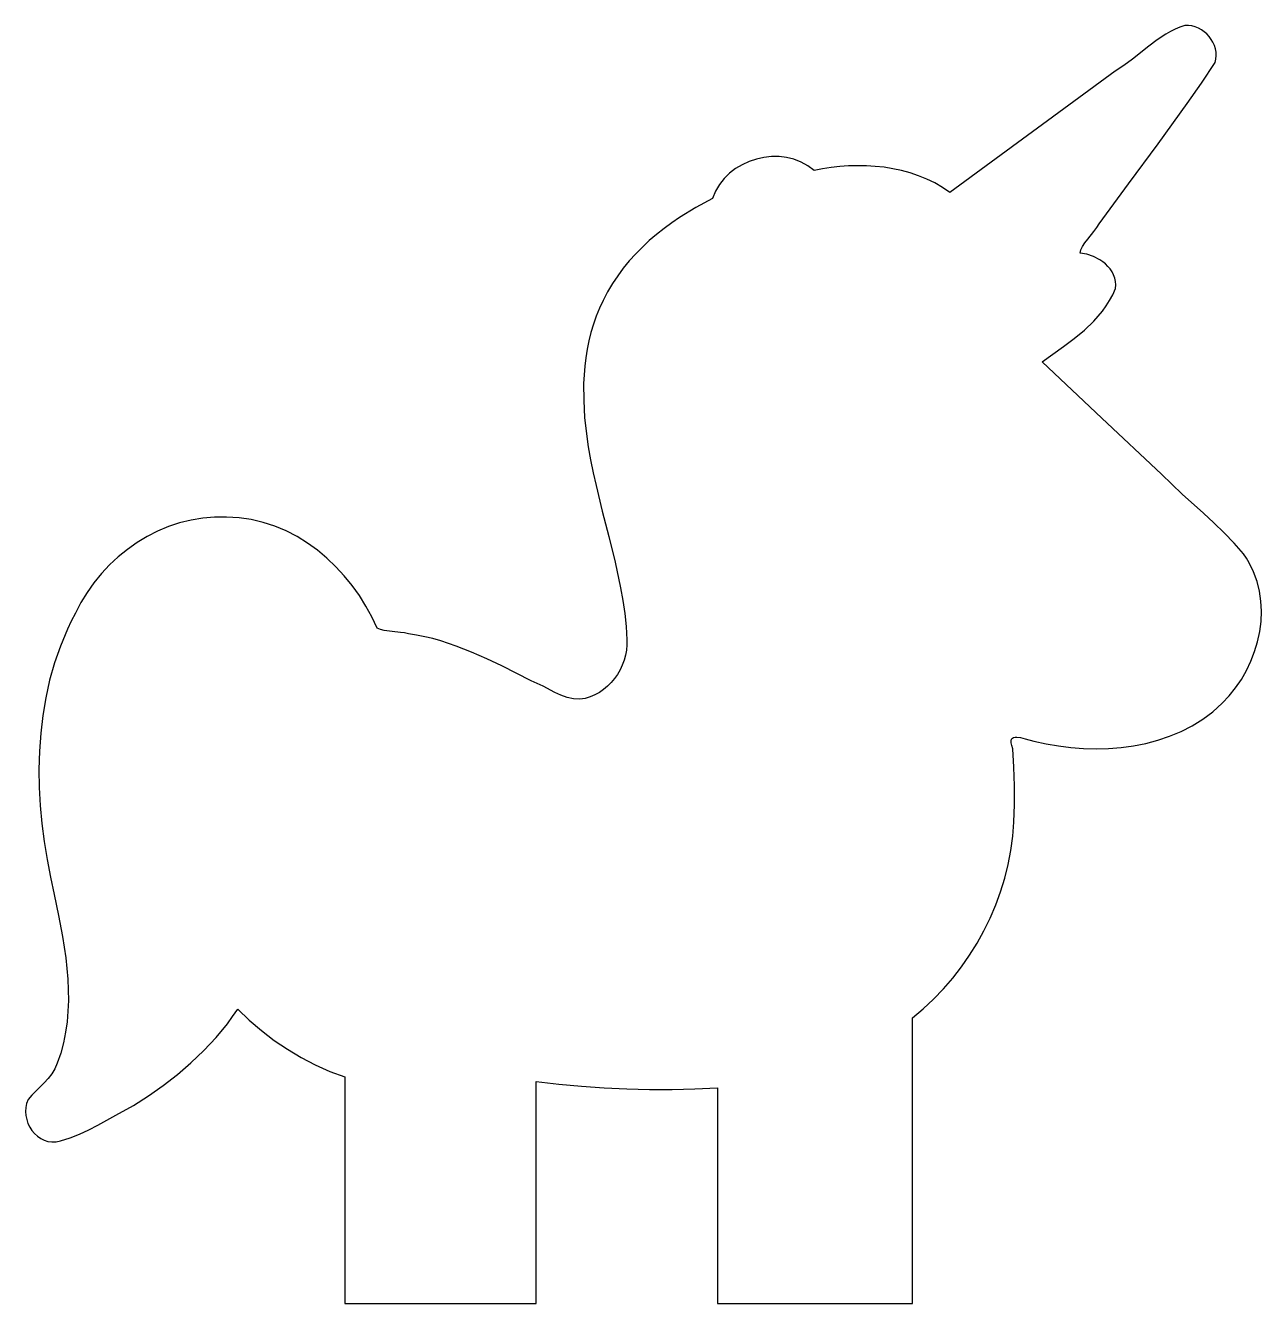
# Model space of a CAD drawing. Extents: x 0 to 68.8, y 0 to 71.1.
import ezdxf

# ---------------------------------------------------------------- set-up
doc = ezdxf.new("R2010")
doc.units = 0
doc.layers.add('Edge.Cuts-disabled', color=7, linetype='CONTINUOUS')

msp = doc.modelspace()

# ---------------------------------------------------------------- linework, layer by layer
at = {"layer": 'Edge.Cuts-disabled', "color": 7}
msp.add_lwpolyline([(64.498364, 71.061701), (64.218583, 70.971692), (63.949411, 70.862644), (63.689536, 70.736684), (63.437864, 70.595938), (62.954427, 70.278596), (62.489364, 69.927632), (61.576521, 69.192916), (61.109599, 68.84319), (60.622989, 68.527894), (51.426849, 61.78405), (51.01188, 62.06416), (50.581489, 62.31208), (50.137099, 62.528883), (49.680568, 62.715652), (49.213536, 62.87348), (48.737646, 63.003429), (48.254646, 63.106591), (47.766286, 63.18405), (47.274099, 63.23689), (46.779942, 63.26618), (46.285458, 63.273016), (45.792177, 63.258469), (45.302067, 63.223622), (44.816661, 63.169558), (44.337599, 63.09736), (43.86663, 63.00811), (43.518052, 63.271179), (43.143443, 63.478575), (42.748489, 63.631963), (42.338442, 63.73296), (41.918771, 63.783218), (41.494833, 63.784355), (41.072099, 63.738024), (40.655927, 63.645865), (40.251677, 63.509507), (39.864927, 63.330591), (39.500927, 63.110747), (39.165146, 62.851627), (38.862943, 62.554871), (38.599786, 62.222086), (38.381036, 61.854947), (38.212052, 61.455072), (37.287724, 60.947321), (36.386693, 60.388743), (35.948646, 60.089307), (35.520989, 59.775947), (35.105146, 59.44815), (34.702536, 59.105479), (34.314911, 58.747494), (33.943583, 58.373979), (33.589974, 57.984166), (33.255833, 57.577947), (32.942474, 57.154666), (32.651536, 56.713994), (32.384443, 56.255494), (32.142614, 55.778838), (31.932943, 55.345822), (31.748318, 54.903619), (31.587864, 54.453541), (31.45038, 53.996463), (31.334771, 53.533479), (31.240052, 53.065682), (31.16513, 52.594166), (31.109021, 52.119916), (31.070411, 51.644135), (31.048427, 51.167697), (31.049849, 50.217557), (31.104755, 49.277916), (31.204396, 48.357416), (31.307536, 47.634776), (31.432989, 46.916072), (31.577255, 46.20076), (31.736286, 45.488072), (32.084427, 44.068166), (32.447661, 42.651322), (32.796349, 41.2324), (33.100739, 39.806479), (33.226958, 39.089307), (33.331083, 38.368526), (33.409177, 37.643369), (33.457739, 36.913291), (33.456646, 36.623447), (33.429083, 36.334916), (33.375927, 36.049776), (33.298489, 35.770104), (33.197536, 35.497869), (33.074161, 35.235369), (32.929568, 34.984463), (32.76463, 34.747447), (32.580333, 34.526182), (32.37788, 34.322963), (32.158146, 34.13976), (31.922333, 33.978651), (31.671318, 33.841713), (31.406193, 33.731026), (31.127943, 33.648775), (30.837661, 33.596932), (30.474864, 33.623729), (30.124755, 33.704885), (29.78438, 33.827932), (29.450896, 33.979963), (28.79388, 34.320994), (28.464661, 34.484619), (28.131177, 34.626916), (26.490333, 35.456416), (25.659521, 35.85465), (24.818427, 36.226963), (23.964318, 36.562416), (23.094349, 36.849744), (22.652693, 36.971916), (22.206005, 37.07801), (21.754177, 37.166385), (21.296661, 37.235838), (21.080864, 37.288666), (20.855005, 37.322463), (20.391911, 37.364135), (19.946427, 37.423088), (19.742333, 37.478322), (19.557271, 37.561229), (19.267755, 38.177885), (18.939083, 38.779447), (18.572786, 39.362635), (18.170724, 39.924057), (17.734536, 40.460213), (17.265974, 40.967932), (16.766786, 41.443604), (16.238614, 41.884166), (15.683208, 42.28601), (15.102208, 42.645854), (14.497474, 42.960416), (13.870755, 43.226088), (13.223583, 43.439807), (12.557708, 43.597963), (11.874989, 43.697385), (11.176958, 43.734572), (10.512614, 43.733697), (9.855489, 43.677479), (9.207989, 43.568432), (8.572739, 43.408854), (7.951927, 43.200932), (7.348155, 42.947072), (6.763721, 42.649682), (6.201107, 42.311057), (5.662697, 41.933385), (5.150942, 41.519291), (4.66826, 41.070854), (4.217055, 40.590479), (3.799757, 40.080572), (3.418792, 39.543322), (3.07658, 38.981244), (2.775525, 38.396526), (2.543322, 37.945682), (2.326836, 37.489479), (1.939824, 36.562416), (1.611983, 35.617525), (1.340821, 34.657322), (1.123853, 33.683776), (0.958566, 32.699182), (0.842464, 31.705838), (0.773066, 30.706041), (0.747855, 29.701869), (0.764338, 28.695729), (0.820032, 27.689697), (0.912421, 26.686072), (1.039022, 25.687151), (1.197332, 24.69501), (1.384844, 23.712166), (1.599077, 22.740588), (1.836147, 21.583838), (2.05458, 20.409807), (2.232719, 19.224729), (2.299908, 18.630057), (2.348908, 18.035057), (2.377007, 17.440494), (2.381502, 16.847135), (2.359671, 16.255854), (2.308822, 15.667307), (2.226244, 15.082369), (2.109235, 14.501916), (1.955071, 13.926604), (1.761061, 13.357197), (1.627022, 13.052369), (1.455511, 12.774557), (1.255541, 12.517854), (1.036135, 12.275916), (0.575075, 11.811729), (0.351447, 11.577119), (0.144444, 11.332666), (0.06191, 11.117963), (0.014408, 10.896151), (0.000003, 10.670729), (0.016727, 10.445307), (0.062664, 10.223494), (0.135847, 10.008901), (0.234339, 9.805135), (0.356205, 9.615807), (0.499486, 9.444416), (0.662236, 9.294682), (0.84253, 9.170104), (1.03841, 9.074401), (1.247917, 9.010963), (1.469139, 8.983619), (1.700107, 8.995869), (1.938883, 9.051213), (2.4803, 9.215494), (3.006492, 9.419369), (3.520369, 9.654526), (4.024817, 9.912869), (5.017024, 10.466963), (6.006266, 11.016572), (6.845292, 11.54901), (7.661099, 12.118635), (8.448927, 12.726213), (9.204161, 13.372838), (9.921989, 14.059276), (10.597708, 14.786729), (11.226614, 15.555854), (11.522036, 15.956385), (11.804005, 16.367744), (12.447021, 15.751197), (13.122739, 15.17151), (13.829521, 14.631088), (14.565505, 14.132119), (15.329161, 13.676901), (16.11863, 13.267838), (16.932271, 12.907229), (17.768333, 12.597369), (17.768333, -0.000006), (28.406802, -0.000006), (28.406802, 12.349525), (29.670958, 12.20176), (30.934458, 12.082541), (32.197192, 11.992416), (33.45938, 11.931604), (34.720802, 11.90065), (35.981458, 11.899885), (37.241349, 11.929744), (38.500474, 11.990666), (38.500474, -0.000006), (49.341833, -0.000006), (49.337567, 15.878619), (49.94088, 16.389291), (50.516411, 16.930697), (51.062739, 17.500979), (51.57888, 18.098604), (52.06363, 18.721713), (52.515677, 19.368557), (52.933817, 20.037604), (53.316958, 20.726885), (53.663896, 21.434979), (53.973317, 22.159916), (54.244239, 22.900057), (54.475239, 23.65376), (54.665224, 24.419166), (54.812989, 25.194744), (54.917442, 25.978635), (54.977271, 26.769088), (55.018177, 27.75576), (55.018396, 28.788697), (54.982958, 29.831916), (54.917442, 30.849322), (54.863302, 31.028151), (54.837271, 31.17351), (54.837161, 31.288135), (54.860458, 31.374869), (54.904755, 31.436447), (54.967864, 31.475822), (55.047161, 31.495838), (55.140458, 31.499229), (55.359208, 31.467401), (55.605083, 31.403197), (56.102083, 31.267682), (56.774192, 31.120682), (57.458333, 31.002885), (58.151442, 30.916041), (58.850458, 30.861901), (59.552317, 30.841994), (60.253958, 30.858182), (60.952208, 30.912104), (61.644114, 31.005619), (62.326396, 31.140151), (62.996208, 31.317666), (63.650271, 31.539697), (64.28563, 31.807994), (64.899224, 32.124307), (65.487771, 32.490385), (66.048427, 32.907869), (66.578021, 33.378401), (66.963349, 33.785822), (67.317396, 34.227151), (67.637755, 34.698557), (67.922458, 35.195666), (68.169099, 35.714541), (68.375708, 36.251026), (68.53988, 36.801072), (68.659646, 37.360526), (68.732599, 37.925229), (68.756771, 38.491135), (68.729755, 39.054088), (68.649583, 39.610041), (68.513849, 40.154947), (68.320583, 40.684651), (68.06738, 41.194994), (67.917755, 41.441635), (67.752271, 41.681822), (67.232958, 42.283932), (66.683458, 42.856729), (66.111864, 43.408088), (65.526052, 43.945776), (64.343927, 45.011744), (63.763802, 45.555776), (63.201505, 46.117526), (59.878146, 49.24051), (56.564411, 52.373994), (57.752989, 53.213557), (58.340771, 53.658057), (58.905146, 54.129354), (59.431458, 54.634994), (59.675802, 54.903072), (59.905271, 55.182635), (60.118114, 55.474666), (60.312364, 55.780041), (60.48638, 56.099854), (60.638192, 56.434979), (60.64913, 56.64126), (60.633052, 56.838572), (60.592036, 57.026369), (60.527943, 57.204213), (60.442739, 57.371885), (60.338286, 57.528729), (60.216661, 57.674526), (60.079833, 57.808729), (59.929552, 57.93101), (59.767786, 58.040932), (59.418005, 58.222166), (59.045692, 58.348932), (58.666599, 58.418057), (58.704552, 58.587807), (58.796755, 58.77626), (58.929536, 58.978713), (59.089224, 59.190572), (59.434302, 59.623041), (59.592458, 59.834244), (59.722724, 60.035822), (61.354817, 62.268429), (63.003755, 64.492307), (64.62688, 66.732788), (65.415583, 67.86716), (66.181755, 69.015193), (66.224193, 69.205768), (66.239286, 69.397415), (66.228677, 69.588121), (66.194005, 69.775852), (66.136911, 69.958607), (66.058927, 70.13435), (65.961911, 70.301068), (65.847396, 70.456732), (65.717021, 70.599326), (65.572427, 70.726825), (65.415255, 70.837212), (65.247146, 70.928464), (65.069739, 70.998561), (64.884786, 71.045479), (64.693708, 71.0672), (64.498364, 71.061701)], close=True, dxfattribs=at)

doc.saveas('drawing.dxf')
